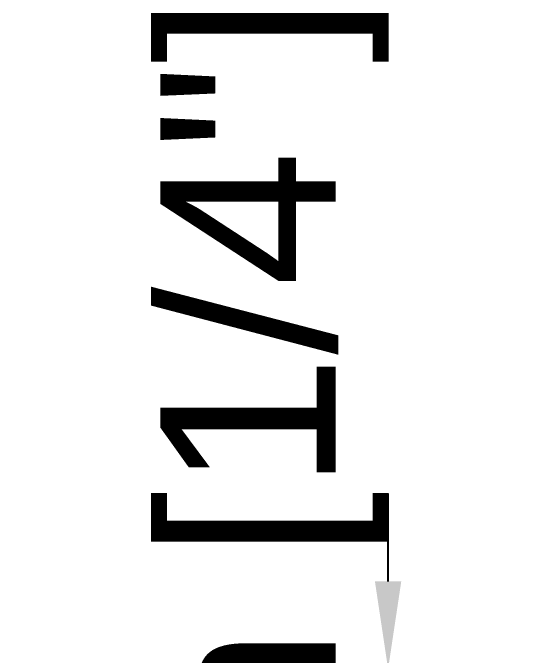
# Model space of a CAD drawing. Header units: millimetres. Extents: x 620 to 19791, y 2539 to 6969.
# Drawn here: x 1098.8 to 1218.1, y 3999.1 to 4145.6 of the extents above; entities that cross this region are included whole.
import ezdxf

# ---------------------------------------------------------------- set-up
doc = ezdxf.new("R2010")
doc.units = ezdxf.units.MM
doc.styles.get("Standard").update_dxf_attribs({"font": 'arial.ttf'})
doc.dimstyles.new('缩小5倍', dxfattribs={"dimtxt": 40, "dimasz": 20, "dimexe": 1, "dimexo": 0.2, "dimgap": 0, "dimtad": 1, "dimtoh": 1, "dimdec": 1, "dimzin": 9, "dimdsep": 46, "dimtxsty": 'Standard', "dimblk": '_FILLED', "dimcen": 0.2, "dimclrd": 256, "dimclre": 256, "dimclrt": 256, "dimadec": 1, "dimazin": 2, "dimtfac": 1, "dimtdec": 1, "dimtofl": 0, "dimtmove": 0, "dimatfit": 3, "dimldrblk": '_FILLED', "dimfxl": 1, "dimtolj": 1, "dimtzin": 0, "dimarcsym": 0})

# ---------------------------------------------------------------- blocks, each defined once
blk = doc.blocks.new('_FILLED')
at = {"color": 0, "linetype": 'ByBlock'}
blk.add_solid([(0, 0), (-1, 0.15), (-1, -0.15)], dxfattribs=at)
blk = doc.blocks.new('*D12')
at = {"lineweight": -2, "transparency": 16777216}
for p, q in [((1184.34, 4015.88), (1184.34, 4035.88)), ((1207.18, 3995.88), (1183.34, 3995.88)), ((1193.1, 3988.38), (1183.34, 3988.38)), ((1184.34, 3968.38), (1184.34, 3948.38))]:
    blk.add_line(p, q, dxfattribs=at)
at = {"layer": 'Defpoints', "color": 0, "transparency": 16777216}
for p in [(1207.38, 3995.88), (1184.34, 3988.38), (1193.3, 3988.38)]:
    blk.add_point(p, dxfattribs=at)
at = {"lineweight": -2, "transparency": 16777216, "xscale": 20, "yscale": 20, "zscale": 20}
for p, rotation in [((1184.34, 3995.88), 270), ((1184.34, 3988.38), 90)]:
    blk.add_blockref('_FILLED', p, dxfattribs=dict(at, rotation=rotation))
at = {"lineweight": 5, "transparency": 16777216, "insert": (1158.44, 3992.13), "char_height": 40, "attachment_point": 5, "rotation": 90}
blk.add_mtext('\\A1;7.5mm [1/4"]', dxfattribs=at)

msp = doc.modelspace()

# ---------------------------------------------------------------- dimensions: what is measured, and where the dimension line sits
at = {"color": 6, "lineweight": 5}
dim = msp.add_linear_dim(base=(1184.33605, 3988.37829), p1=(1207.38174, 3995.87829), p2=(1193.29863, 3988.37829), angle=90, dimstyle='缩小5倍', override={"dimpost": 'mm'}, dxfattribs=at)
dim.commit()
dim.dimension.update_dxf_attribs({"geometry": '*D12', "text_midpoint": (1184.33605, 3992.12829), "dimtype": 160})

doc.saveas('drawing.dxf')
